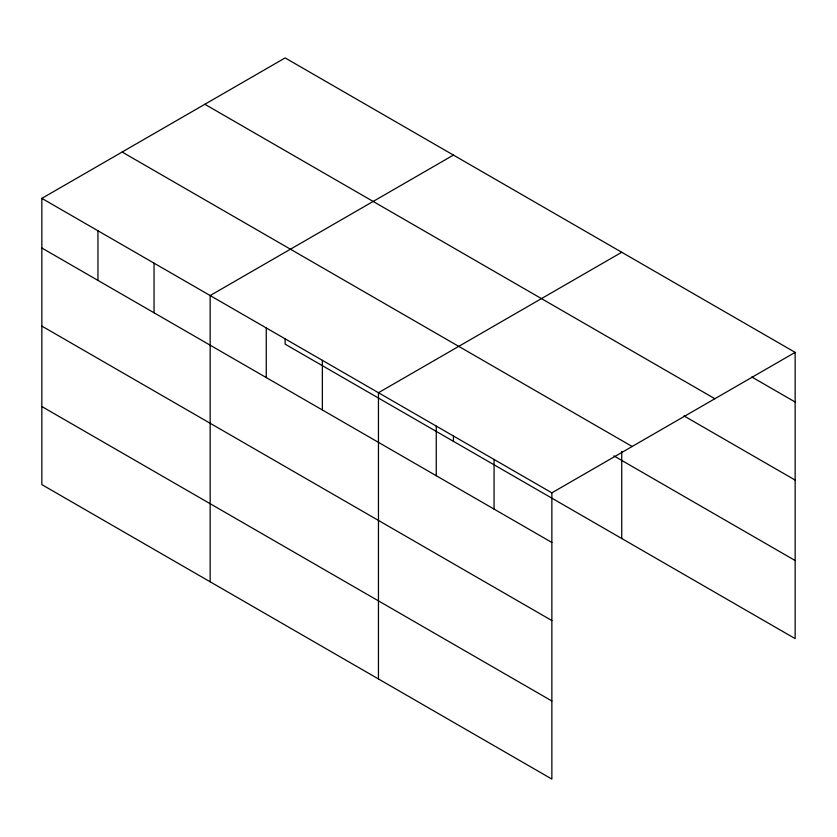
<?xml version="1.0" encoding="UTF-8"?>
<svg xmlns="http://www.w3.org/2000/svg" width="837" height="837" viewBox="0 0 837 837"><rect width="100%" height="100%" fill="white"/><g stroke="black" fill="none" stroke-linecap="round" stroke-linejoin="round"><path stroke-width="1.26" d="M41.85 198.379L551.865 492.836L551.865 779.08L41.85 484.623L41.85 198.379L285.135 57.92L795.15 352.377L795.15 638.621L285.135 344.164L285.135 338.954M453.434 155.096L210.16 295.555L210.16 581.788M621.745 252.261L378.46 392.72L378.46 678.964M551.865 492.836L795.15 352.377M751.793 376.985L795.15 402.022M204.845 104.269L714.871 398.726M683.996 415.916L795.15 480.093M122.129 152.031L632.155 446.487M613.887 455.893L795.15 560.539M41.85 248.014L551.865 542.47M41.85 326.095L551.865 620.552M41.85 406.541L551.865 700.998M621.745 451.342L621.745 538.505M494.071 459.461L494.071 509.105M453.434 436.129L453.434 441.329M436.265 426.096L436.265 475.73M322.36 360.328L322.36 409.973M266.26 327.937L266.26 377.581M154.05 263.163L154.05 312.797M97.95 230.771L97.95 280.405"/></g></svg>
